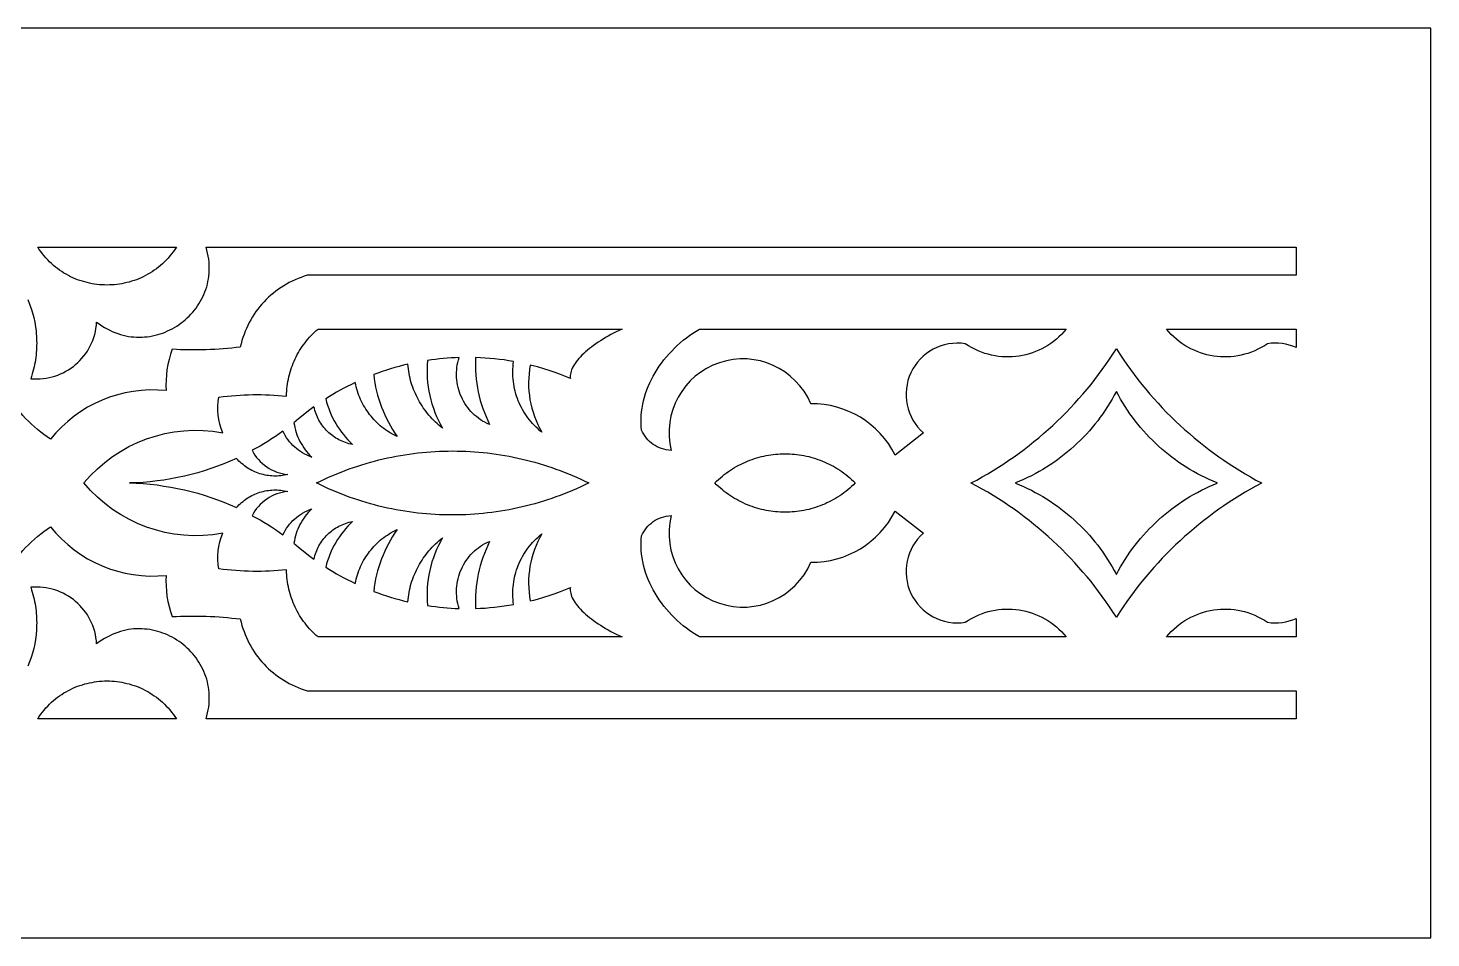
# Model space of a CAD drawing. Extents: x -375 to 375, y -213 to -78.
# Drawn here: x 166.9 to 375, y -212.5 to -77.5 of the extents above; entities that cross this region are included whole.
import ezdxf

# ---------------------------------------------------------------- set-up
doc = ezdxf.new("R2010")
doc.units = 0
doc.layers.add('LAYER_1', color=18, linetype='CONTINUOUS')

msp = doc.modelspace()

# ---------------------------------------------------------------- linework, layer by layer
at = {"layer": 'LAYER_1'}
for points in [[(-375, -212.51), (375, -212.51), (375, -77.51), (-375, -77.51)], [(188.88, -110.01), (188.65, -110.36), (188.41, -110.7), (188.16, -111.02), (187.91, -111.33), (187.65, -111.64), (187.38, -111.93), (187.1, -112.21), (186.82, -112.48), (186.52, -112.73), (186.23, -112.98), (185.92, -113.22), (185.61, -113.44), (185.3, -113.66), (184.97, -113.86), (184.65, -114.05), (184.32, -114.23), (183.98, -114.4), (183.64, -114.56), (183.3, -114.71), (182.95, -114.85), (182.6, -114.98), (182.24, -115.09), (181.89, -115.2), (181.53, -115.29), (181.16, -115.37), (180.8, -115.44), (180.43, -115.5), (180.07, -115.55), (179.7, -115.59), (179.33, -115.62), (178.96, -115.63), (178.59, -115.64), (178.22, -115.63), (177.85, -115.62), (177.48, -115.59), (177.11, -115.55), (176.74, -115.5), (176.38, -115.44), (176.02, -115.37), (175.65, -115.29), (175.29, -115.19), (174.94, -115.09), (174.58, -114.97), (174.23, -114.85), (173.88, -114.71), (173.54, -114.56), (173.2, -114.4), (172.86, -114.23), (172.53, -114.05), (172.21, -113.86), (171.89, -113.65), (171.57, -113.44), (171.26, -113.21), (170.96, -112.98), (170.66, -112.73), (170.37, -112.47), (170.08, -112.2), (169.81, -111.92), (169.54, -111.63), (169.27, -111.33), (169.02, -111.02), (168.78, -110.69), (168.54, -110.36), (168.31, -110.01)], [(328.34, -125.1), (328.84, -125.89), (329.35, -126.66), (329.88, -127.42), (330.42, -128.18), (330.97, -128.92), (331.53, -129.66), (332.11, -130.38), (332.69, -131.1), (333.29, -131.81), (333.9, -132.5), (334.52, -133.19), (335.15, -133.86), (335.79, -134.53), (336.44, -135.18), (337.1, -135.82), (337.78, -136.46), (338.46, -137.08), (339.16, -137.69), (339.86, -138.29), (340.57, -138.87), (341.3, -139.45), (342.03, -140.02), (342.77, -140.57), (343.53, -141.11), (344.29, -141.64), (345.06, -142.16), (345.84, -142.67), (346.63, -143.16), (347.42, -143.64), (348.23, -144.11), (349.04, -144.57), (349.86, -145.01), (349.86, -145.01), (349.86, -145.02), (349.04, -145.46), (348.23, -145.92), (347.42, -146.39), (346.63, -146.87), (345.84, -147.36), (345.06, -147.87), (344.29, -148.39), (343.53, -148.92), (342.77, -149.46), (342.03, -150.01), (341.3, -150.58), (340.57, -151.15), (339.86, -151.74), (339.16, -152.34), (338.46, -152.95), (337.78, -153.57), (337.1, -154.2), (336.44, -154.85), (335.79, -155.5), (335.15, -156.17), (334.52, -156.84), (333.9, -157.53), (333.29, -158.22), (332.69, -158.93), (332.11, -159.64), (331.53, -160.37), (330.97, -161.1), (330.42, -161.85), (329.88, -162.6), (329.35, -163.37), (328.84, -164.14), (328.34, -164.92), (328.34, -164.92), (328.33, -164.92), (327.83, -164.14), (327.32, -163.37), (326.79, -162.6), (326.25, -161.85), (325.7, -161.1), (325.14, -160.37), (324.57, -159.64), (323.98, -158.93), (323.38, -158.22), (322.78, -157.53), (322.16, -156.84), (321.53, -156.17), (320.88, -155.5), (320.23, -154.85), (319.57, -154.2), (318.9, -153.57), (318.21, -152.95), (317.52, -152.34), (316.81, -151.74), (316.1, -151.15), (315.38, -150.58), (314.64, -150.01), (313.9, -149.46), (313.15, -148.92), (312.39, -148.39), (311.62, -147.87), (310.84, -147.36), (310.05, -146.87), (309.25, -146.39), (308.44, -145.92), (307.63, -145.46), (306.81, -145.02), (306.81, -145.01), (306.81, -145.01), (307.63, -144.57), (308.44, -144.11), (309.25, -143.64), (310.05, -143.16), (310.84, -142.67), (311.62, -142.16), (312.39, -141.64), (313.15, -141.11), (313.9, -140.57), (314.64, -140.02), (315.38, -139.45), (316.1, -138.87), (316.81, -138.29), (317.52, -137.69), (318.21, -137.08), (318.9, -136.46), (319.57, -135.82), (320.23, -135.18), (320.88, -134.53), (321.53, -133.86), (322.16, -133.19), (322.78, -132.5), (323.38, -131.81), (323.98, -131.1), (324.57, -130.38), (325.14, -129.66), (325.7, -128.92), (326.25, -128.18), (326.79, -127.42), (327.32, -126.66), (327.83, -125.89), (328.33, -125.1), (328.34, -125.1)], [(343.3, -145.01), (342.7, -144.76), (342.11, -144.5), (341.52, -144.22), (340.94, -143.93), (340.37, -143.63), (339.8, -143.32), (339.24, -142.99), (338.69, -142.66), (338.15, -142.31), (337.62, -141.95), (337.09, -141.58), (336.58, -141.2), (336.07, -140.8), (335.57, -140.4), (335.08, -139.98), (334.6, -139.56), (334.13, -139.12), (333.67, -138.67), (333.22, -138.22), (332.78, -137.75), (332.35, -137.27), (331.93, -136.79), (331.52, -136.29), (331.12, -135.79), (330.73, -135.27), (330.35, -134.75), (329.99, -134.22), (329.63, -133.68), (329.29, -133.13), (328.96, -132.57), (328.64, -132), (328.34, -131.43), (328.03, -132), (327.71, -132.57), (327.38, -133.13), (327.04, -133.68), (326.69, -134.22), (326.32, -134.75), (325.94, -135.27), (325.56, -135.79), (325.16, -136.29), (324.75, -136.79), (324.33, -137.27), (323.9, -137.75), (323.46, -138.22), (323, -138.67), (322.54, -139.12), (322.07, -139.56), (321.59, -139.98), (321.1, -140.4), (320.6, -140.8), (320.1, -141.2), (319.58, -141.58), (319.06, -141.95), (318.52, -142.31), (317.98, -142.66), (317.43, -142.99), (316.87, -143.32), (316.31, -143.63), (315.73, -143.93), (315.15, -144.22), (314.56, -144.5), (313.97, -144.76), (313.37, -145.01), (313.37, -145.01), (313.37, -145.02), (313.97, -145.27), (314.56, -145.53), (315.15, -145.81), (315.73, -146.09), (316.31, -146.4), (316.87, -146.71), (317.43, -147.03), (317.98, -147.37), (318.52, -147.72), (319.06, -148.08), (319.58, -148.45), (320.1, -148.83), (320.6, -149.23), (321.1, -149.63), (321.59, -150.05), (322.07, -150.47), (322.54, -150.91), (323, -151.35), (323.46, -151.81), (323.9, -152.28), (324.33, -152.75), (324.75, -153.24), (325.16, -153.73), (325.56, -154.24), (325.94, -154.75), (326.32, -155.28), (326.69, -155.81), (327.04, -156.35), (327.38, -156.9), (327.71, -157.46), (328.03, -158.02), (328.34, -158.6), (328.64, -158.02), (328.96, -157.46), (329.29, -156.9), (329.63, -156.35), (329.99, -155.81), (330.35, -155.28), (330.73, -154.75), (331.12, -154.24), (331.52, -153.73), (331.93, -153.24), (332.35, -152.75), (332.78, -152.28), (333.22, -151.81), (333.67, -151.35), (334.13, -150.91), (334.6, -150.47), (335.08, -150.05), (335.57, -149.63), (336.07, -149.23), (336.58, -148.83), (337.09, -148.45), (337.62, -148.08), (338.15, -147.72), (338.69, -147.37), (339.24, -147.03), (339.8, -146.71), (340.37, -146.4), (340.94, -146.09), (341.52, -145.81), (342.11, -145.53), (342.7, -145.27), (343.3, -145.02), (343.3, -145.01)], [(209.66, -145.01), (210.26, -144.72), (210.87, -144.44), (211.47, -144.16), (212.08, -143.9), (212.69, -143.64), (213.31, -143.39), (213.92, -143.16), (214.54, -142.93), (215.16, -142.71), (215.79, -142.5), (216.41, -142.3), (217.04, -142.11), (217.67, -141.93), (218.3, -141.76), (218.94, -141.6), (219.57, -141.44), (220.21, -141.3), (220.85, -141.17), (221.49, -141.04), (222.13, -140.93), (222.77, -140.82), (223.41, -140.72), (224.06, -140.63), (224.7, -140.56), (225.35, -140.49), (225.99, -140.43), (226.64, -140.38), (227.29, -140.33), (227.93, -140.3), (228.58, -140.28), (229.23, -140.27), (229.88, -140.26), (230.53, -140.27), (231.17, -140.28), (231.82, -140.31), (232.47, -140.34), (233.12, -140.38), (233.76, -140.43), (234.41, -140.49), (235.05, -140.56), (235.7, -140.64), (236.34, -140.73), (236.98, -140.83), (237.63, -140.94), (238.27, -141.05), (238.9, -141.18), (239.54, -141.31), (240.18, -141.46), (240.81, -141.61), (241.44, -141.77), (242.07, -141.94), (242.7, -142.12), (243.33, -142.31), (243.96, -142.51), (244.58, -142.72), (245.2, -142.94), (245.82, -143.17), (246.43, -143.4), (247.04, -143.65), (247.65, -143.9), (248.26, -144.17), (248.87, -144.44), (249.47, -144.72), (250.06, -145.01), (249.47, -145.3), (248.87, -145.59), (248.26, -145.86), (247.65, -146.12), (247.04, -146.38), (246.43, -146.62), (245.82, -146.86), (245.2, -147.09), (244.58, -147.3), (243.96, -147.51), (243.33, -147.71), (242.7, -147.9), (242.07, -148.08), (241.44, -148.26), (240.81, -148.42), (240.18, -148.57), (239.54, -148.72), (238.9, -148.85), (238.27, -148.98), (237.63, -149.09), (236.98, -149.2), (236.34, -149.3), (235.7, -149.39), (235.05, -149.46), (234.41, -149.53), (233.76, -149.6), (233.12, -149.65), (232.47, -149.69), (231.82, -149.72), (231.17, -149.75), (230.53, -149.76), (229.88, -149.76), (229.23, -149.76), (228.58, -149.75), (227.93, -149.72), (227.29, -149.69), (226.64, -149.65), (225.99, -149.6), (225.35, -149.54), (224.7, -149.47), (224.06, -149.39), (223.41, -149.31), (222.77, -149.21), (222.13, -149.1), (221.49, -148.99), (220.85, -148.86), (220.21, -148.73), (219.57, -148.58), (218.94, -148.43), (218.3, -148.27), (217.67, -148.1), (217.04, -147.91), (216.41, -147.72), (215.79, -147.52), (215.16, -147.32), (214.54, -147.1), (213.92, -146.87), (213.31, -146.63), (212.69, -146.39), (212.08, -146.13), (211.47, -145.87), (210.87, -145.59), (210.26, -145.31)], [(268.76, -145.01), (269.03, -144.75), (269.31, -144.49), (269.59, -144.24), (269.88, -144), (270.17, -143.76), (270.47, -143.54), (270.77, -143.32), (271.07, -143.12), (271.38, -142.92), (271.69, -142.73), (272.01, -142.54), (272.33, -142.37), (272.65, -142.21), (272.97, -142.05), (273.3, -141.9), (273.63, -141.76), (273.97, -141.63), (274.3, -141.51), (274.64, -141.39), (274.98, -141.29), (275.33, -141.19), (275.67, -141.1), (276.02, -141.02), (276.36, -140.95), (276.71, -140.88), (277.06, -140.83), (277.41, -140.78), (277.77, -140.74), (278.12, -140.72), (278.47, -140.69), (278.83, -140.68), (279.18, -140.68), (279.53, -140.68), (279.89, -140.69), (280.24, -140.72), (280.59, -140.74), (280.94, -140.78), (281.29, -140.83), (281.64, -140.88), (281.99, -140.95), (282.34, -141.02), (282.69, -141.1), (283.03, -141.19), (283.37, -141.29), (283.72, -141.39), (284.05, -141.51), (284.39, -141.63), (284.72, -141.76), (285.06, -141.9), (285.38, -142.05), (285.71, -142.21), (286.03, -142.37), (286.35, -142.54), (286.67, -142.73), (286.98, -142.92), (287.29, -143.12), (287.59, -143.32), (287.89, -143.54), (288.19, -143.76), (288.48, -144), (288.77, -144.24), (289.05, -144.49), (289.33, -144.75), (289.6, -145.01), (289.33, -145.28), (289.05, -145.54), (288.77, -145.79), (288.48, -146.03), (288.19, -146.26), (287.89, -146.49), (287.59, -146.7), (287.29, -146.91), (286.98, -147.11), (286.67, -147.3), (286.35, -147.48), (286.03, -147.66), (285.71, -147.82), (285.38, -147.98), (285.06, -148.13), (284.72, -148.27), (284.39, -148.4), (284.05, -148.52), (283.72, -148.63), (283.37, -148.74), (283.03, -148.84), (282.69, -148.93), (282.34, -149.01), (281.99, -149.08), (281.64, -149.14), (281.29, -149.2), (280.94, -149.24), (280.59, -149.28), (280.24, -149.31), (279.89, -149.33), (279.53, -149.35), (279.18, -149.35), (278.83, -149.35), (278.47, -149.33), (278.12, -149.31), (277.77, -149.28), (277.41, -149.24), (277.06, -149.2), (276.71, -149.14), (276.36, -149.08), (276.02, -149.01), (275.67, -148.93), (275.33, -148.84), (274.98, -148.74), (274.64, -148.63), (274.3, -148.52), (273.97, -148.4), (273.63, -148.27), (273.3, -148.13), (272.97, -147.98), (272.65, -147.82), (272.33, -147.66), (272.01, -147.48), (271.69, -147.3), (271.38, -147.11), (271.07, -146.91), (270.77, -146.7), (270.47, -146.49), (270.17, -146.26), (269.88, -146.03), (269.59, -145.79), (269.31, -145.54), (269.03, -145.28)], [(168.31, -180.01), (168.54, -179.67), (168.78, -179.33), (169.02, -179.01), (169.27, -178.7), (169.54, -178.39), (169.81, -178.1), (170.08, -177.82), (170.37, -177.55), (170.66, -177.3), (170.96, -177.05), (171.26, -176.81), (171.57, -176.59), (171.89, -176.37), (172.21, -176.17), (172.53, -175.98), (172.86, -175.8), (173.2, -175.63), (173.54, -175.47), (173.88, -175.32), (174.23, -175.18), (174.58, -175.05), (174.94, -174.94), (175.29, -174.83), (175.65, -174.74), (176.02, -174.66), (176.38, -174.59), (176.74, -174.53), (177.11, -174.48), (177.48, -174.44), (177.85, -174.41), (178.22, -174.39), (178.59, -174.39), (178.96, -174.39), (179.33, -174.41), (179.7, -174.44), (180.07, -174.48), (180.43, -174.52), (180.8, -174.58), (181.16, -174.66), (181.53, -174.74), (181.89, -174.83), (182.24, -174.94), (182.6, -175.05), (182.95, -175.18), (183.3, -175.31), (183.64, -175.46), (183.98, -175.62), (184.32, -175.79), (184.65, -175.97), (184.97, -176.17), (185.3, -176.37), (185.61, -176.58), (185.92, -176.81), (186.23, -177.04), (186.52, -177.29), (186.82, -177.55), (187.1, -177.82), (187.38, -178.1), (187.65, -178.39), (187.91, -178.69), (188.16, -179.01), (188.41, -179.33), (188.65, -179.67), (188.88, -180.01)]]:
    msp.add_lwpolyline(points, close=True, dxfattribs=at)
for points in [[(166.86, -117.81), (167.12, -118.46), (167.35, -119.11), (167.55, -119.78), (167.72, -120.45), (167.87, -121.13), (167.99, -121.82), (168.08, -122.51), (168.11, -122.86), (168.14, -123.21), (168.15, -123.56), (168.16, -123.91), (168.17, -124.26), (168.16, -124.61), (168.15, -124.96), (168.13, -125.32), (168.1, -125.67), (168.07, -126.02), (168.03, -126.38), (167.97, -126.73), (167.92, -127.08), (167.85, -127.44), (167.77, -127.79), (167.69, -128.14), (167.6, -128.49), (167.5, -128.84), (167.39, -129.19), (167.28, -129.54), (167.75, -129.57), (168.21, -129.58), (168.67, -129.56), (169.13, -129.53), (169.58, -129.46), (170.02, -129.38), (170.46, -129.28), (170.88, -129.15), (171.3, -129), (171.71, -128.83), (172.11, -128.65), (172.5, -128.44), (172.88, -128.22), (173.25, -127.97), (173.6, -127.71), (173.94, -127.44), (174.27, -127.14), (174.58, -126.83), (174.88, -126.51), (175.16, -126.17), (175.43, -125.81), (175.68, -125.45), (175.91, -125.07), (176.12, -124.67), (176.31, -124.27), (176.48, -123.85), (176.63, -123.42), (176.77, -122.99), (176.87, -122.54), (176.96, -122.08), (177.02, -121.61), (177.06, -121.14), (177.44, -121.42), (177.82, -121.69), (178.21, -121.93), (178.6, -122.15), (178.99, -122.36), (179.38, -122.54), (179.78, -122.7), (180.18, -122.85), (180.58, -122.98), (180.98, -123.09), (181.38, -123.18), (181.78, -123.26), (182.19, -123.31), (182.59, -123.35), (182.99, -123.38), (183.39, -123.38), (183.79, -123.38), (184.18, -123.35), (184.57, -123.31), (184.97, -123.26), (185.35, -123.19), (185.74, -123.1), (186.12, -123), (186.49, -122.89), (186.86, -122.76), (187.23, -122.62), (187.58, -122.46), (187.94, -122.3), (188.28, -122.12), (188.62, -121.92), (188.96, -121.72), (189.28, -121.5), (189.6, -121.27), (189.91, -121.04), (190.21, -120.79), (190.5, -120.52), (190.78, -120.25), (191.05, -119.97), (191.31, -119.68), (191.56, -119.38), (191.8, -119.07), (192.03, -118.75), (192.24, -118.42), (192.44, -118.08), (192.63, -117.74), (192.81, -117.39), (192.97, -117.03), (193.12, -116.66), (193.26, -116.28), (193.38, -115.9), (193.48, -115.51), (193.57, -115.12), (193.65, -114.72), (193.7, -114.32), (193.74, -113.9), (193.77, -113.49), (193.77, -113.07), (193.76, -112.64), (193.73, -112.21), (193.68, -111.78), (193.61, -111.34), (193.52, -110.9), (193.41, -110.46), (193.29, -110.01), (328.34, -110.01), (355, -110.01), (355, -114.2), (328.34, -114.2), (208.29, -114.19), (207.83, -114.34), (207.38, -114.5), (206.93, -114.67), (206.49, -114.86), (206.06, -115.06), (205.63, -115.27), (205.21, -115.5), (204.81, -115.74), (204.41, -116), (204.02, -116.27), (203.64, -116.55), (203.27, -116.84), (202.91, -117.14), (202.56, -117.46), (202.22, -117.79), (201.89, -118.13), (201.57, -118.48), (201.27, -118.84), (200.97, -119.21), (200.69, -119.59), (200.42, -119.98), (200.17, -120.38), (199.92, -120.79), (199.7, -121.21), (199.48, -121.63), (199.28, -122.07), (199.09, -122.51), (198.92, -122.96), (198.76, -123.42), (198.61, -123.89), (198.49, -124.36), (198.37, -124.84, -0.046167), (188.25, -125.18, 0.101651), (187.36, -131.31, 0.256888), (170.23, -138.52, -0.111005), (163.58, -131.58, -0.10951)], [(163.58, -158.45, -0.111005), (170.23, -151.5, 0.256888), (187.36, -158.72, 0.101651), (188.25, -164.84, -0.046167), (198.37, -165.19), (198.49, -165.67), (198.61, -166.14), (198.76, -166.61), (198.92, -167.06), (199.09, -167.51), (199.28, -167.96), (199.48, -168.39), (199.7, -168.82), (199.92, -169.24), (200.17, -169.65), (200.42, -170.05), (200.69, -170.44), (200.97, -170.82), (201.27, -171.19), (201.57, -171.55), (201.89, -171.9), (202.22, -172.24), (202.56, -172.57), (202.91, -172.88), (203.27, -173.19), (203.64, -173.48), (204.02, -173.76), (204.41, -174.03), (204.81, -174.28), (205.21, -174.53), (205.63, -174.76), (206.06, -174.97), (206.49, -175.17), (206.93, -175.36), (207.38, -175.53), (207.83, -175.69), (208.29, -175.83), (328.34, -175.83), (355, -175.83), (355, -180.01), (328.34, -180.01), (193.29, -180.01), (193.41, -179.57), (193.52, -179.12), (193.61, -178.68), (193.68, -178.25), (193.73, -177.81), (193.76, -177.38), (193.77, -176.96), (193.77, -176.54), (193.74, -176.12), (193.7, -175.71), (193.65, -175.31), (193.57, -174.91), (193.48, -174.51), (193.38, -174.12), (193.26, -173.74), (193.12, -173.37), (192.97, -173), (192.81, -172.64), (192.63, -172.29), (192.44, -171.94), (192.24, -171.61), (192.03, -171.28), (191.8, -170.96), (191.56, -170.65), (191.31, -170.35), (191.05, -170.06), (190.78, -169.77), (190.5, -169.5), (190.21, -169.24), (189.91, -168.99), (189.6, -168.75), (189.28, -168.52), (188.96, -168.31), (188.62, -168.1), (188.28, -167.91), (187.94, -167.73), (187.58, -167.56), (187.23, -167.41), (186.86, -167.27), (186.49, -167.14), (186.12, -167.03), (185.74, -166.93), (185.35, -166.84), (184.97, -166.77), (184.57, -166.72), (184.18, -166.68), (183.79, -166.65), (183.39, -166.64), (182.99, -166.65), (182.59, -166.67), (182.19, -166.71), (181.78, -166.77), (181.38, -166.85), (180.98, -166.94), (180.58, -167.05), (180.18, -167.18), (179.78, -167.32), (179.38, -167.49), (178.99, -167.67), (178.6, -167.87), (178.21, -168.1), (177.82, -168.34), (177.44, -168.6), (177.06, -168.89), (177.02, -168.41), (176.96, -167.95), (176.87, -167.49), (176.77, -167.04), (176.63, -166.6), (176.48, -166.18), (176.31, -165.76), (176.12, -165.35), (175.91, -164.96), (175.68, -164.58), (175.43, -164.21), (175.16, -163.86), (174.88, -163.52), (174.58, -163.19), (174.27, -162.89), (173.94, -162.59), (173.6, -162.31), (173.25, -162.05), (172.88, -161.81), (172.5, -161.59), (172.11, -161.38), (171.71, -161.19), (171.3, -161.03), (170.88, -160.88), (170.46, -160.75), (170.02, -160.65), (169.58, -160.56), (169.13, -160.5), (168.67, -160.46), (168.21, -160.45), (167.75, -160.46), (167.28, -160.49), (167.39, -160.84), (167.5, -161.19), (167.6, -161.54), (167.69, -161.89), (167.77, -162.24), (167.85, -162.59), (167.92, -162.94), (167.97, -163.3), (168.03, -163.65), (168.07, -164), (168.1, -164.36), (168.13, -164.71), (168.15, -165.06), (168.16, -165.42), (168.17, -165.77), (168.16, -166.12), (168.15, -166.47), (168.14, -166.82), (168.08, -167.52), (167.99, -168.21), (167.87, -168.9), (167.72, -169.58), (167.55, -170.25), (167.35, -170.91), (167.12, -171.57), (166.86, -172.21)]]:
    msp.add_lwpolyline(points, format="xyb", dxfattribs=at)
for points in [[(255, -122.17), (254.57, -122.37), (254.15, -122.57), (253.74, -122.78), (253.33, -123), (252.94, -123.22), (252.55, -123.44), (252.18, -123.67), (251.81, -123.9), (251.46, -124.13), (251.11, -124.36), (250.78, -124.6), (250.46, -124.84), (250.15, -125.08), (249.86, -125.32), (249.58, -125.56), (249.31, -125.81), (249.06, -126.05), (248.82, -126.3), (248.6, -126.54), (248.4, -126.78), (248.21, -127.02), (248.04, -127.26), (247.88, -127.5), (247.74, -127.73), (247.62, -127.97), (247.52, -128.2), (247.44, -128.43), (247.38, -128.65), (247.34, -128.87), (247.32, -129.08), (247.32, -129.3), (247.34, -129.5), (246.6, -129.19), (245.85, -128.9), (245.09, -128.62), (244.33, -128.36), (243.41, -128.07), (242.48, -127.8), (241.39, -127.51, 0.18174), (243.11, -137.48), (242.82, -137.25), (242.54, -137), (242.26, -136.74), (242, -136.48), (241.74, -136.21), (241.5, -135.93), (241.26, -135.64), (241.04, -135.35), (240.82, -135.05), (240.62, -134.75), (240.42, -134.44), (240.24, -134.12), (240.07, -133.8), (239.9, -133.47), (239.75, -133.13), (239.61, -132.8), (239.48, -132.46), (239.36, -132.11), (239.25, -131.76), (239.15, -131.41), (239.07, -131.05), (238.99, -130.69), (238.93, -130.33), (238.88, -129.96), (238.84, -129.59), (238.82, -129.23), (238.8, -128.86), (238.8, -128.48), (238.81, -128.11), (238.83, -127.74), (238.87, -127.36), (238.92, -126.99), (238.21, -126.87), (237.51, -126.76), (236.8, -126.67), (236.1, -126.59), (235.39, -126.52), (234.69, -126.47), (233.98, -126.43), (233.27, -126.4), (233.25, -127.04), (233.25, -127.69), (233.26, -128.33), (233.3, -128.97), (233.36, -129.61), (233.44, -130.24), (233.55, -130.88), (233.67, -131.5), (233.81, -132.13), (233.97, -132.75), (234.15, -133.36), (234.35, -133.97), (234.58, -134.57), (234.82, -135.17), (235.08, -135.76), (235.36, -136.34), (235, -136.18), (234.65, -136.01), (234.32, -135.83), (234, -135.62), (233.69, -135.41), (233.39, -135.17), (233.11, -134.93), (232.83, -134.67), (232.58, -134.4), (232.33, -134.12), (232.1, -133.83), (231.88, -133.52), (231.68, -133.21), (231.49, -132.89), (231.32, -132.56), (231.16, -132.22), (231.01, -131.88), (230.89, -131.53), (230.77, -131.18), (230.68, -130.82), (230.6, -130.46), (230.53, -130.09), (230.48, -129.72), (230.45, -129.35), (230.44, -128.98), (230.44, -128.6), (230.47, -128.23), (230.5, -127.86), (230.56, -127.49), (230.64, -127.12), (230.73, -126.76), (230.84, -126.4), (230.26, -126.42), (229.67, -126.45), (229.08, -126.49), (228.5, -126.54), (227.91, -126.6), (227.33, -126.67), (226.75, -126.74), (226.16, -126.83), (226.11, -127.48), (226.09, -128.14), (226.09, -128.8), (226.11, -129.45), (226.16, -130.1), (226.24, -130.75), (226.34, -131.39), (226.47, -132.03), (226.63, -132.67), (226.8, -133.29), (227.01, -133.91), (227.23, -134.53), (227.48, -135.13), (227.76, -135.73), (228.06, -136.31), (228.38, -136.89), (228.11, -136.67), (227.84, -136.44), (227.58, -136.21), (227.32, -135.97), (227.07, -135.73), (226.83, -135.48), (226.59, -135.22), (226.36, -134.96), (226.14, -134.69), (225.93, -134.42), (225.72, -134.14), (225.52, -133.86), (225.33, -133.57), (225.15, -133.28), (224.97, -132.98), (224.8, -132.68), (224.64, -132.38), (224.49, -132.07), (224.34, -131.75), (224.2, -131.44), (224.07, -131.12), (223.95, -130.79), (223.84, -130.46), (223.74, -130.13), (223.64, -129.8), (223.56, -129.46), (223.48, -129.12), (223.41, -128.78), (223.35, -128.44), (223.3, -128.09), (223.25, -127.74), (223.22, -127.39), (222.58, -127.55), (221.94, -127.71), (221.31, -127.89), (220.67, -128.08), (220.04, -128.28), (219.41, -128.49), (218.79, -128.71), (218.17, -128.94), (218.24, -129.55), (218.34, -130.17), (218.45, -130.78), (218.59, -131.38), (218.74, -131.98), (218.91, -132.58), (219.1, -133.16), (219.31, -133.75), (219.54, -134.32), (219.79, -134.89), (220.05, -135.45), (220.33, -136), (220.63, -136.54), (220.95, -137.08), (221.28, -137.6), (221.64, -138.12), (221.33, -137.97), (221.04, -137.81), (220.75, -137.65), (220.47, -137.48), (220.19, -137.3), (219.92, -137.11), (219.65, -136.92), (219.39, -136.72), (219.14, -136.51), (218.89, -136.29), (218.65, -136.07), (218.42, -135.84), (218.2, -135.6), (217.98, -135.36), (217.77, -135.11), (217.56, -134.86), (217.37, -134.6), (217.18, -134.33), (217, -134.06), (216.83, -133.78), (216.66, -133.5), (216.5, -133.21), (216.36, -132.92), (216.22, -132.63), (216.09, -132.32), (215.96, -132.02), (215.85, -131.71), (215.75, -131.4), (215.65, -131.08), (215.56, -130.76), (215.49, -130.43), (215.42, -130.11), (214.86, -130.38), (214.3, -130.66), (213.75, -130.95), (213.2, -131.24), (212.65, -131.55), (212.11, -131.87), (211.58, -132.19), (211.04, -132.53), (211.17, -133.01), (211.32, -133.49), (211.48, -133.96), (211.66, -134.42), (211.86, -134.88), (212.07, -135.33), (212.29, -135.77), (212.54, -136.2), (212.8, -136.63), (213.07, -137.04), (213.36, -137.45), (213.66, -137.84), (213.98, -138.22), (214.31, -138.59), (214.66, -138.96), (215.02, -139.31), (214.75, -139.25), (214.49, -139.18), (214.23, -139.11), (213.97, -139.02), (213.72, -138.93), (213.48, -138.83), (213.24, -138.72), (213, -138.6), (212.77, -138.47), (212.55, -138.34), (212.33, -138.19), (212.11, -138.04), (211.9, -137.88), (211.7, -137.72), (211.5, -137.55), (211.31, -137.37), (211.13, -137.18), (210.95, -136.99), (210.78, -136.79), (210.62, -136.59), (210.46, -136.37), (210.32, -136.16), (210.18, -135.94), (210.04, -135.71), (209.92, -135.48), (209.8, -135.24), (209.7, -135), (209.6, -134.75), (209.51, -134.5), (209.43, -134.24), (209.36, -133.98), (209.29, -133.72), (208.49, -134.31), (207.7, -134.93), (207.02, -135.51), (206.33, -136.08), (206.39, -136.45), (206.46, -136.8), (206.56, -137.16), (206.66, -137.51), (206.78, -137.85), (206.91, -138.19), (207.06, -138.52), (207.22, -138.84), (207.39, -139.16), (207.58, -139.47), (207.78, -139.78), (207.99, -140.07), (208.21, -140.36), (208.45, -140.64), (208.7, -140.91), (208.96, -141.16), (208.61, -141.03), (208.27, -140.89), (207.94, -140.72), (207.62, -140.54), (207.31, -140.35), (207.01, -140.14), (206.72, -139.91), (206.44, -139.68), (206.17, -139.43), (205.92, -139.16), (205.68, -138.89), (205.45, -138.6), (205.24, -138.3), (205.04, -137.99), (204.86, -137.67), (204.69, -137.34), (204.14, -137.73), (203.59, -138.11), (203.02, -138.48), (202.46, -138.84), (201.88, -139.19), (201.3, -139.53), (200.71, -139.85), (200.11, -140.16), (200.31, -140.53), (200.54, -140.88), (200.78, -141.22), (201.05, -141.54), (201.34, -141.84), (201.64, -142.13), (201.96, -142.39), (202.3, -142.63), (202.65, -142.86), (203.01, -143.06), (203.39, -143.23), (203.78, -143.39), (204.18, -143.52), (204.58, -143.62), (205, -143.7), (205.43, -143.76), (205.16, -143.82), (204.9, -143.87), (204.64, -143.91), (204.38, -143.94), (204.11, -143.97), (203.85, -143.98), (203.59, -143.98), (203.33, -143.98), (203.07, -143.97), (202.81, -143.95), (202.55, -143.91), (202.29, -143.88), (202.04, -143.83), (201.78, -143.77), (201.53, -143.71), (201.28, -143.63), (201.04, -143.55), (200.79, -143.46), (200.55, -143.36), (200.32, -143.26), (200.08, -143.14), (199.85, -143.02), (199.63, -142.89), (199.4, -142.75), (199.19, -142.6), (198.97, -142.45), (198.77, -142.29), (198.56, -142.12), (198.37, -141.94), (198.17, -141.76), (197.99, -141.56), (197.81, -141.36), (196.87, -141.78), (195.93, -142.17), (194.97, -142.53), (194.01, -142.88), (193.03, -143.19), (192.05, -143.49), (191.07, -143.75), (190.07, -144), (189.07, -144.21), (188.06, -144.41), (187.05, -144.57), (186.03, -144.71), (185, -144.83), (183.97, -144.92), (182.94, -144.98), (181.91, -145.01), (182.94, -145.05), (183.97, -145.11), (185, -145.2), (186.03, -145.31), (187.05, -145.46), (188.06, -145.62), (189.07, -145.81), (190.07, -146.03), (191.07, -146.27), (192.05, -146.54), (193.03, -146.83), (194.01, -147.15), (194.97, -147.49), (195.93, -147.86), (196.87, -148.25), (197.81, -148.66), (197.99, -148.46), (198.17, -148.27), (198.37, -148.09), (198.56, -147.91), (198.77, -147.74), (198.97, -147.58), (199.19, -147.42), (199.4, -147.28), (199.63, -147.14), (199.85, -147.01), (200.08, -146.89), (200.32, -146.77), (200.55, -146.67), (200.79, -146.57), (201.04, -146.48), (201.28, -146.39), (201.53, -146.32), (201.78, -146.26), (202.04, -146.2), (202.29, -146.15), (202.55, -146.11), (202.81, -146.08), (203.07, -146.06), (203.33, -146.05), (203.59, -146.04), (203.85, -146.05), (204.11, -146.06), (204.38, -146.08), (204.64, -146.12), (204.9, -146.16), (205.16, -146.21), (205.43, -146.27), (205, -146.32), (204.58, -146.4), (204.18, -146.51), (203.78, -146.64), (203.39, -146.79), (203.01, -146.97), (202.65, -147.17), (202.3, -147.39), (201.96, -147.64), (201.64, -147.9), (201.34, -148.18), (201.05, -148.49), (200.78, -148.81), (200.54, -149.14), (200.31, -149.5), (200.11, -149.87), (200.71, -150.18), (201.3, -150.5), (201.88, -150.83), (202.46, -151.18), (203.02, -151.54), (203.59, -151.91), (204.14, -152.3), (204.69, -152.69), (204.86, -152.36), (205.04, -152.04), (205.24, -151.73), (205.45, -151.43), (205.68, -151.14), (205.92, -150.86), (206.17, -150.6), (206.44, -150.35), (206.72, -150.11), (207.01, -149.89), (207.31, -149.68), (207.62, -149.49), (207.94, -149.31), (208.27, -149.14), (208.61, -148.99), (208.96, -148.86), (208.7, -149.12), (208.45, -149.39), (208.21, -149.67), (207.99, -149.95), (207.78, -150.25), (207.58, -150.55), (207.39, -150.86), (207.22, -151.18), (207.06, -151.51), (206.91, -151.84), (206.78, -152.18), (206.66, -152.52), (206.56, -152.87), (206.46, -153.22), (206.39, -153.58), (206.33, -153.94), (207.02, -154.51), (207.7, -155.1), (208.49, -155.72), (209.29, -156.31), (209.36, -156.05), (209.43, -155.79), (209.51, -155.53), (209.6, -155.28), (209.7, -155.03), (209.8, -154.79), (209.92, -154.55), (210.04, -154.32), (210.18, -154.09), (210.32, -153.87), (210.46, -153.65), (210.62, -153.44), (210.78, -153.24), (210.95, -153.04), (211.13, -152.85), (211.31, -152.66), (211.5, -152.48), (211.7, -152.31), (211.9, -152.14), (212.11, -151.98), (212.33, -151.83), (212.55, -151.69), (212.77, -151.56), (213, -151.43), (213.24, -151.31), (213.48, -151.2), (213.72, -151.1), (213.97, -151), (214.23, -150.92), (214.49, -150.84), (214.75, -150.78), (215.02, -150.72), (214.66, -151.07), (214.31, -151.43), (213.98, -151.8), (213.66, -152.19), (213.36, -152.58), (213.07, -152.99), (212.8, -153.4), (212.54, -153.82), (212.29, -154.26), (212.07, -154.7), (211.86, -155.15), (211.66, -155.6), (211.48, -156.07), (211.32, -156.54), (211.17, -157.01), (211.04, -157.5), (211.58, -157.83), (212.11, -158.16), (212.65, -158.48), (213.2, -158.78), (213.75, -159.08), (214.3, -159.37), (214.86, -159.65), (215.42, -159.92), (215.49, -159.59), (215.56, -159.27), (215.65, -158.95), (215.75, -158.63), (215.85, -158.32), (215.96, -158.01), (216.09, -157.7), (216.22, -157.4), (216.36, -157.11), (216.5, -156.81), (216.66, -156.53), (216.83, -156.24), (217, -155.97), (217.18, -155.7), (217.37, -155.43), (217.56, -155.17), (217.77, -154.91), (217.98, -154.67), (218.2, -154.42), (218.42, -154.19), (218.65, -153.96), (218.89, -153.73), (219.14, -153.52), (219.39, -153.31), (219.65, -153.11), (219.92, -152.91), (220.19, -152.73), (220.47, -152.55), (220.75, -152.38), (221.04, -152.21), (221.33, -152.06), (221.64, -151.91), (221.28, -152.42), (220.95, -152.95), (220.63, -153.48), (220.33, -154.03), (220.05, -154.58), (219.79, -155.14), (219.54, -155.71), (219.31, -156.28), (219.1, -156.86), (218.91, -157.45), (218.74, -158.04), (218.59, -158.64), (218.45, -159.25), (218.34, -159.86), (218.24, -160.47), (218.17, -161.09), (218.79, -161.32), (219.41, -161.54), (220.04, -161.75), (220.67, -161.95), (221.31, -162.14), (221.94, -162.31), (222.58, -162.48), (223.22, -162.63), (223.25, -162.28), (223.3, -161.93), (223.35, -161.59), (223.41, -161.24), (223.48, -160.9), (223.56, -160.56), (223.64, -160.23), (223.74, -159.89), (223.84, -159.56), (223.95, -159.23), (224.07, -158.91), (224.2, -158.59), (224.34, -158.27), (224.49, -157.96), (224.64, -157.65), (224.8, -157.34), (224.97, -157.04), (225.15, -156.75), (225.33, -156.45), (225.52, -156.17), (225.72, -155.88), (225.93, -155.61), (226.14, -155.33), (226.36, -155.07), (226.59, -154.81), (226.83, -154.55), (227.07, -154.3), (227.32, -154.06), (227.58, -153.82), (227.84, -153.59), (228.11, -153.36), (228.38, -153.14), (228.06, -153.72), (227.76, -154.3), (227.48, -154.9), (227.23, -155.5), (227.01, -156.11), (226.8, -156.73), (226.63, -157.36), (226.47, -157.99), (226.34, -158.63), (226.24, -159.28), (226.16, -159.93), (226.11, -160.58), (226.09, -161.23), (226.09, -161.89), (226.11, -162.54), (226.16, -163.2), (226.75, -163.28), (227.33, -163.36), (227.91, -163.43), (228.5, -163.48), (229.08, -163.53), (229.67, -163.57), (230.26, -163.61), (230.84, -163.63), (230.73, -163.27), (230.64, -162.9), (230.56, -162.54), (230.5, -162.17), (230.47, -161.79), (230.44, -161.42), (230.44, -161.05), (230.45, -160.68), (230.48, -160.31), (230.53, -159.94), (230.6, -159.57), (230.68, -159.21), (230.77, -158.85), (230.89, -158.5), (231.01, -158.15), (231.16, -157.8), (231.32, -157.47), (231.49, -157.14), (231.68, -156.82), (231.88, -156.5), (232.1, -156.2), (232.33, -155.91), (232.58, -155.63), (232.83, -155.36), (233.11, -155.1), (233.39, -154.85), (233.69, -154.62), (234, -154.4), (234.32, -154.2), (234.65, -154.01), (235, -153.84), (235.36, -153.69), (235.08, -154.27), (234.82, -154.86), (234.58, -155.45), (234.35, -156.06), (234.15, -156.67), (233.97, -157.28), (233.81, -157.9), (233.67, -158.52), (233.55, -159.15), (233.44, -159.78), (233.36, -160.42), (233.3, -161.06), (233.26, -161.7), (233.25, -162.34), (233.25, -162.98), (233.27, -163.63), (233.98, -163.6), (234.69, -163.56), (235.39, -163.5), (236.1, -163.44), (236.8, -163.36), (237.51, -163.26), (238.21, -163.16), (238.92, -163.04), (238.87, -162.66), (238.83, -162.29), (238.81, -161.92), (238.8, -161.54), (238.8, -161.17), (238.82, -160.8), (238.84, -160.43), (238.88, -160.06), (238.93, -159.7), (238.99, -159.34), (239.07, -158.98), (239.15, -158.62), (239.25, -158.27), (239.36, -157.92), (239.48, -157.57), (239.61, -157.23), (239.75, -156.89), (239.9, -156.56), (240.07, -156.23), (240.24, -155.91), (240.42, -155.59), (240.62, -155.28), (240.82, -154.97), (241.04, -154.68), (241.26, -154.38), (241.5, -154.1), (241.74, -153.82), (242, -153.55), (242.26, -153.28), (242.54, -153.03), (242.82, -152.78), (243.11, -152.54, 0.18174), (241.39, -162.52), (241.93, -162.38), (242.48, -162.23), (243.41, -161.96), (244.33, -161.66), (245.09, -161.4), (245.85, -161.13), (246.6, -160.83), (247.34, -160.52), (247.32, -160.73), (247.32, -160.94), (247.34, -161.16), (247.38, -161.38), (247.44, -161.6), (247.52, -161.83), (247.62, -162.06), (247.74, -162.29), (247.88, -162.53), (248.04, -162.77), (248.21, -163.01), (248.4, -163.25), (248.6, -163.49), (248.82, -163.73), (249.06, -163.98), (249.31, -164.22), (249.58, -164.46), (249.86, -164.71), (250.15, -164.95), (250.46, -165.19), (250.78, -165.43), (251.11, -165.66), (251.46, -165.9), (251.81, -166.13), (252.18, -166.36), (252.55, -166.59), (252.94, -166.81), (253.33, -167.03), (253.74, -167.24), (254.15, -167.45), (254.57, -167.66), (255, -167.86), (209.9, -167.86), (209.63, -167.62), (209.38, -167.38), (209.12, -167.14), (208.88, -166.89), (208.64, -166.63), (208.41, -166.36), (208.18, -166.09), (207.97, -165.82), (207.76, -165.54), (207.56, -165.25), (207.36, -164.96), (207.17, -164.66), (207, -164.36), (206.83, -164.05), (206.66, -163.74), (206.51, -163.43), (206.36, -163.11), (206.22, -162.78), (206.09, -162.46), (205.97, -162.12), (205.86, -161.79), (205.76, -161.45), (205.66, -161.11), (205.57, -160.76), (205.5, -160.41), (205.43, -160.06), (205.37, -159.71), (205.32, -159.35), (205.28, -159), (205.25, -158.64), (205.23, -158.27), (205.22, -157.91, -0.057143), (195.2, -157.77, -0.156467), (195.76, -152.48, -0.271558), (175.16, -145.01, -0.271558), (195.76, -137.55, -0.156467), (195.2, -132.26, -0.057143), (205.22, -132.12), (205.23, -131.75), (205.25, -131.39), (205.28, -131.03), (205.32, -130.67), (205.37, -130.32), (205.43, -129.96), (205.5, -129.61), (205.57, -129.26), (205.66, -128.92), (205.76, -128.58), (205.86, -128.24), (205.97, -127.9), (206.09, -127.57), (206.22, -127.24), (206.36, -126.92), (206.51, -126.6), (206.66, -126.29), (206.83, -125.97), (207, -125.67), (207.17, -125.37), (207.36, -125.07), (207.56, -124.78), (207.76, -124.49), (207.97, -124.21), (208.18, -123.93), (208.41, -123.66), (208.64, -123.4), (208.88, -123.14), (209.12, -122.89), (209.38, -122.64), (209.63, -122.4), (209.9, -122.17)], [(320.9, -122.17), (320.56, -122.58), (320.2, -122.97), (319.82, -123.33), (319.43, -123.68), (319.03, -124), (318.61, -124.31), (318.18, -124.59), (317.74, -124.86), (317.29, -125.1), (316.83, -125.32), (316.36, -125.52), (315.88, -125.7), (315.39, -125.85), (314.9, -125.98), (314.4, -126.1), (313.9, -126.18), (313.4, -126.25), (312.89, -126.29), (312.38, -126.31), (311.86, -126.31), (311.35, -126.28), (310.84, -126.23), (310.33, -126.15), (309.82, -126.05), (309.31, -125.92), (308.81, -125.78), (308.31, -125.6), (307.82, -125.4), (307.33, -125.18), (306.86, -124.93), (306.38, -124.65), (305.92, -124.35, 0.748834), (299.71, -137.59), (299.71, -137.59), (295.51, -140.86, 0.286897), (283.01, -133.25, 0.921403), (262.29, -140.17), (261.92, -140.14), (261.56, -140.09), (261.21, -140.01), (260.87, -139.91), (260.54, -139.79), (260.22, -139.64), (259.91, -139.47), (259.62, -139.29), (259.35, -139.08), (259.09, -138.85), (258.84, -138.61), (258.62, -138.35), (258.41, -138.08), (258.22, -137.79), (258.05, -137.49), (257.91, -137.17), (257.85, -136.62), (257.82, -136.08), (257.82, -135.53), (257.85, -134.98), (257.9, -134.43), (257.97, -133.89), (258.07, -133.34), (258.19, -132.8), (258.33, -132.27), (258.49, -131.74), (258.68, -131.21), (258.88, -130.68), (259.11, -130.17), (259.36, -129.66), (259.62, -129.15), (259.91, -128.65), (260.21, -128.17), (260.53, -127.69), (260.87, -127.21), (261.22, -126.75), (261.59, -126.3), (261.97, -125.86), (262.37, -125.43), (262.78, -125.01), (263.2, -124.61), (263.64, -124.22), (264.09, -123.84), (264.56, -123.47), (265.03, -123.12), (265.51, -122.79), (266.01, -122.47), (266.51, -122.17)], [(350.75, -124.35), (350.29, -124.65), (349.82, -124.93), (349.34, -125.18), (348.85, -125.4), (348.36, -125.6), (347.86, -125.78), (347.36, -125.92), (346.85, -126.05), (346.34, -126.15), (345.83, -126.23), (345.32, -126.28), (344.81, -126.31), (344.3, -126.31), (343.79, -126.29), (343.28, -126.25), (342.77, -126.18), (342.27, -126.1), (341.77, -125.98), (341.28, -125.85), (340.8, -125.7), (340.32, -125.52), (339.85, -125.32), (339.39, -125.1), (338.93, -124.86), (338.49, -124.59), (338.06, -124.31), (337.65, -124), (337.24, -123.68), (336.85, -123.33), (336.48, -122.97), (336.12, -122.58), (335.77, -122.17), (355, -122.17), (355, -124.92, 0.143215)], [(299.71, -152.44), (299.71, -152.44, 0.748834), (305.92, -165.68), (306.38, -165.38), (306.86, -165.1), (307.33, -164.85), (307.82, -164.63), (308.31, -164.43), (308.81, -164.25), (309.31, -164.1), (309.82, -163.98), (310.33, -163.88), (310.84, -163.8), (311.35, -163.75), (311.86, -163.72), (312.38, -163.72), (312.89, -163.74), (313.4, -163.78), (313.9, -163.84), (314.4, -163.93), (314.9, -164.04), (315.39, -164.18), (315.88, -164.33), (316.36, -164.51), (316.83, -164.71), (317.29, -164.93), (317.74, -165.17), (318.18, -165.43), (318.61, -165.72), (319.03, -166.02), (319.43, -166.35), (319.82, -166.69), (320.2, -167.06), (320.56, -167.45), (320.9, -167.85), (266.51, -167.86), (266.01, -167.56), (265.51, -167.24), (265.03, -166.9), (264.56, -166.55), (264.09, -166.19), (263.64, -165.81), (263.2, -165.42), (262.78, -165.01), (262.37, -164.6), (261.97, -164.17), (261.59, -163.73), (261.22, -163.27), (260.87, -162.81), (260.53, -162.34), (260.21, -161.86), (259.91, -161.37), (259.62, -160.88), (259.36, -160.37), (259.11, -159.86), (258.88, -159.34), (258.68, -158.82), (258.49, -158.29), (258.33, -157.76), (258.19, -157.22), (258.07, -156.68), (257.97, -156.14), (257.9, -155.59), (257.85, -155.05), (257.82, -154.5), (257.82, -153.95), (257.85, -153.4), (257.91, -152.86), (258.05, -152.54), (258.22, -152.24), (258.41, -151.95), (258.62, -151.68), (258.84, -151.42), (259.09, -151.17), (259.35, -150.95), (259.62, -150.74), (259.91, -150.55), (260.22, -150.38), (260.54, -150.24), (260.87, -150.11), (261.21, -150.01), (261.56, -149.94), (261.92, -149.88), (262.29, -149.86, 0.921403), (283.01, -156.78, 0.286897), (295.51, -149.17)], [(335.77, -167.85), (336.12, -167.45), (336.48, -167.06), (336.85, -166.69), (337.24, -166.35), (337.65, -166.02), (338.06, -165.72), (338.49, -165.43), (338.93, -165.17), (339.39, -164.93), (339.85, -164.71), (340.32, -164.51), (340.8, -164.33), (341.28, -164.18), (341.77, -164.04), (342.27, -163.93), (342.77, -163.84), (343.28, -163.78), (343.79, -163.74), (344.3, -163.72), (344.81, -163.72), (345.32, -163.75), (345.83, -163.8), (346.34, -163.88), (346.85, -163.98), (347.36, -164.1), (347.86, -164.25), (348.36, -164.43), (348.85, -164.63), (349.34, -164.85), (349.82, -165.1), (350.29, -165.38), (350.75, -165.68, 0.143215), (355, -165.1), (355, -167.86)]]:
    msp.add_lwpolyline(points, format="xyb", close=True, dxfattribs=at)

doc.saveas('drawing.dxf')
